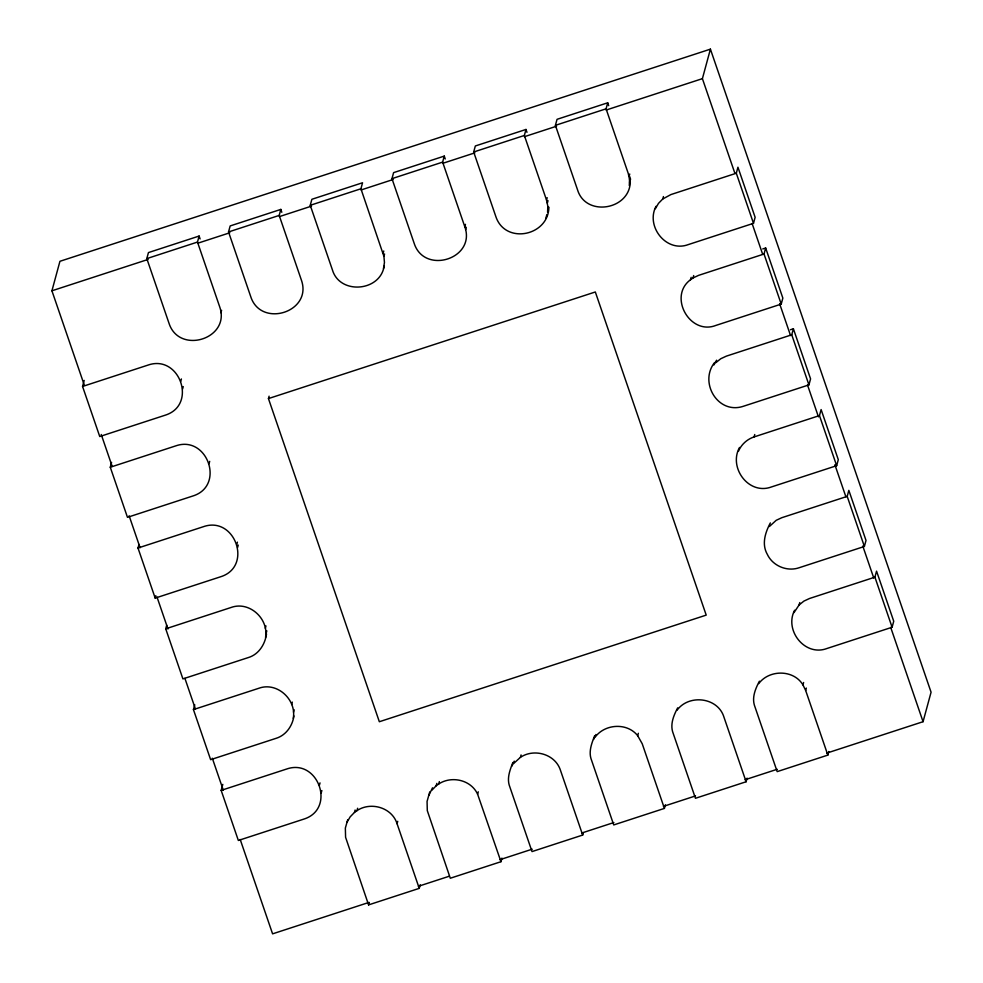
<?xml version="1.0" encoding="UTF-8"?>
<svg xmlns="http://www.w3.org/2000/svg" width="983" height="983" viewBox="0 0 983 983"><rect width="100%" height="100%" fill="white"/><g stroke="black" fill="none" stroke-linecap="round" stroke-linejoin="round"><path stroke-width="1.47" d="M265.533 637.525C268.998 618.86 249.363 600.748 231.091 607.482L165.722 628.813L182.912 678.897L248.281 657.578C258.775 654.457 265.078 644.295 266.516 633.912M293.266 718.303C296.719 699.65 277.083 681.526 258.824 688.272L193.442 709.591L210.632 759.675L276.002 738.356C285.955 735.345 292.529 725.921 293.917 715.894M547.592 212.279L547.814 206.123L546.536 200.102L524.357 135.47L525.991 129.449L475.33 145.976L473.683 151.996L495.862 216.616C505.213 244.718 548.182 236.141 548.895 207.462M629.304 185.627L629.525 179.471L628.248 173.45L606.069 108.818L607.715 102.797L557.042 119.324L555.407 125.345L577.586 189.965C585.868 217.182 629.562 209.944 630.287 182.015M383.481 268.58L384.451 262.51L383.923 256.379L360.921 188.773L362.555 182.752L311.881 199.279L310.247 205.3L332.426 269.92C339.762 294.949 380.2 291.619 384.132 266.172M84.305 385.152L51.927 290.796L59.938 261.294L710.414 49.15L931.073 692.204L923.062 721.706L826.801 753.101M82.56 386.454L147.929 365.123C179.606 353.892 197.78 405.082 165.119 415.219L99.75 436.538L82.56 386.454L84.194 380.433M199.119 236.055L197.485 242.076L219.651 306.708C231.042 338.742 179.152 355.072 168.99 323.223L146.811 258.603L148.445 252.582L199.119 236.055L200.102 238.93M110.28 467.232L175.65 445.913C207.327 434.683 225.5 485.872 192.84 495.997L127.471 517.328L110.28 467.232L111.583 462.415M180.761 381.367L181.413 378.959M138.001 548.023L203.37 526.704C235.048 515.473 253.221 566.663 220.561 576.788L155.191 598.106L138.001 548.023L138.984 544.41M182.592 389.022L183.256 386.614M280.831 209.404L279.197 215.424L301.376 280.057C312.754 312.09 260.864 328.42 250.714 296.571L228.535 231.951L230.169 225.93L280.831 209.404L281.814 212.279M220.929 312.741L221.593 310.333M155.191 598.106L155.842 595.698M209.035 463.767L209.698 461.359M165.722 628.813L166.705 625.2M268.445 398.582L595.329 291.976L706.212 615.112L379.34 721.731L268.445 398.582L269.109 396.174M236.756 544.557L237.419 542.149M193.442 709.591L194.757 704.774M237.579 547.531L238.242 545.123M221.163 790.381L286.544 769.062C318.209 757.832 336.383 809.009 303.722 819.146L238.353 840.465L221.163 790.381L222.797 784.36M265.312 628.321L265.963 625.913M265.84 634.453L266.823 630.84M444.267 156.1L442.633 162.121L464.812 226.754C476.202 258.787 424.3 275.117 414.15 243.268L391.971 178.648L393.605 172.627L444.267 156.1L445.262 158.976M383.1 253.405L383.751 250.997M383.923 256.379L384.574 253.97M291.656 704.516L292.307 702.108M293.487 712.159L294.138 709.751M464.812 226.754L465.463 224.345M465.635 229.727L466.286 227.319M319.377 785.294L320.028 782.886M321.208 792.949L321.859 790.541M420.233 884.749L419.25 888.362L368.588 904.888L345.586 837.283L345.352 828.079L347.712 819.761M347.06 822.169L350.157 816.861L354.458 812.437L355.109 810.029M354.458 812.437L356.976 810.643L357.64 808.235M546.536 200.102L547.187 197.694M547.359 203.076L548.01 200.667M547.887 209.207L548.539 206.799M545.884 218.177L546.867 214.564M368.588 904.888L369.239 902.48M419.25 888.362L397.071 823.729L397.734 821.321M501.957 858.098L500.974 861.71L450.3 878.237L427.298 810.631L427.064 801.428L429.755 791.905M428.772 795.517L432.52 787.801M431.869 790.209L436.169 785.786L436.833 783.377M436.169 785.786L438.701 783.992L439.352 781.583M629.071 176.424L629.734 174.016M629.525 179.471L630.177 177.075M629.611 182.555L630.582 178.943M500.974 861.71L477.615 794.215L478.266 791.807M753.494 223.325L736.304 173.229L737.938 167.221L755.128 217.304L753.494 223.325L688.125 244.644C666.204 252.778 645.45 226.25 656.042 206.295M655.391 208.703L658.475 203.383L662.775 198.971L663.439 196.563M583.337 832.65L582.686 835.058L532.024 851.585L509.845 786.953C506.491 778.671 509.919 770.217 512.856 762.513M511.885 766.126L514.244 761.149M734.78 172.996L702.403 78.652L710.414 49.15M513.593 763.558L520.425 757.34L521.076 754.932M762.759 248.945L765.659 247.999L782.849 298.082L781.215 304.103L715.845 325.434C689.783 335.559 667.998 296.387 690.496 279.75L691.16 277.341M690.496 279.75L693.027 277.956L693.679 275.547M665.393 804.794L664.41 808.407L613.736 824.934L591.569 760.301C588.215 752.02 591.643 743.566 594.58 735.862M593.597 739.462L595.968 734.498M790.479 329.735L793.392 328.789L810.57 378.873L808.935 384.894L743.566 406.212C718.069 414.961 698.778 382.534 714.58 362.555M713.916 364.963L716.595 360.208M781.215 304.103L764.024 254.019L765.659 247.999M664.41 808.407L642.231 743.775L637.684 735.702L638.348 733.293M836.656 465.684L819.466 415.588L821.112 409.567L838.29 459.663L836.656 465.684L771.286 487.003C748.677 495.285 728.292 467.576 739.535 447.449M747.105 778.143L746.122 781.755L695.46 798.282L673.281 733.65C669.693 724.741 673.601 715.612 677.68 707.846M738.552 451.062C741.403 444.402 747.215 439.168 754.096 436.919L754.747 434.511M808.935 384.894L791.745 334.81L793.392 328.789M864.376 546.462L847.199 496.378L848.833 490.357L866.011 540.441L864.376 546.462L799.007 567.781C787.027 571.885 772.724 565.901 767.354 554.412C761.42 544.103 765.315 532.454 770.34 522.919M828.829 751.491L827.846 755.104L777.184 771.63L755.005 706.998C751.405 698.09 755.325 688.96 759.404 681.194M892.097 627.252L874.919 577.168L876.553 571.148L893.731 621.231L892.097 627.252L826.728 648.571C804.807 656.705 784.053 630.177 794.645 610.222M793.994 612.63L799.093 604.975L799.757 602.567M827.846 755.104L805.667 690.471L802.964 684.905L803.615 682.497M805.667 690.471L806.318 688.063M769.37 526.532L776.189 520.314L781.817 517.697L847.199 496.378M595.305 736.906C605.172 723.746 627.301 722.468 637.684 735.702M677.029 710.254C688.813 693.9 717.922 697.205 723.943 717.123L746.122 781.755M758.741 683.603C769.234 669.423 793.637 669.386 802.964 684.905M715.931 362.616L720.748 358.746L726.376 356.129L791.745 334.81M799.093 604.975L803.91 601.105L809.537 598.487L874.919 577.168M662.775 198.971L670.934 194.56L736.304 173.229M693.027 277.956L698.655 275.338L764.024 254.019M356.976 810.643C370.738 801.366 391.996 807.461 397.071 823.729M438.701 783.992C451.553 775.476 471.066 779.814 477.615 794.215M520.425 757.34C534.174 748.063 555.432 754.158 560.507 770.426L582.686 835.058M146.811 258.603L197.485 242.076M228.535 231.951L279.197 215.424M310.247 205.3L360.921 188.773M391.971 178.648L442.633 162.121M473.683 151.996L524.357 135.47M555.407 125.345L606.069 108.818M51.927 290.796L148.175 259.401M197.767 243.231L229.85 232.762M279.442 216.592L311.525 206.123M361.117 189.952L393.2 179.484M442.792 163.313L474.875 152.857M524.467 136.674L556.55 126.217M606.142 110.047L702.403 78.652M754.096 436.919L819.466 415.588M368.846 902.455L272.586 933.85L240.208 839.494M418.426 886.285L449.059 876.295M500.101 859.646L532.196 849.177M581.776 833.006L613.871 822.538M663.451 806.367L695.546 795.911M745.126 779.728L777.221 769.271M752.216 223.805L762.673 254.29M779.605 303.649L790.565 335.584M807.498 384.931L818.458 416.866M834.899 464.775L845.859 496.71M862.791 546.057L873.752 577.992M890.684 627.351L923.062 721.706M607.715 102.797L608.698 105.672M525.991 129.449L526.974 132.324M101.237 434.498L112.197 466.434M129.129 515.792L140.09 547.728M157.022 597.086L167.982 629.022M184.915 678.368L195.371 708.854M212.316 758.212L223.276 790.148"/></g></svg>
